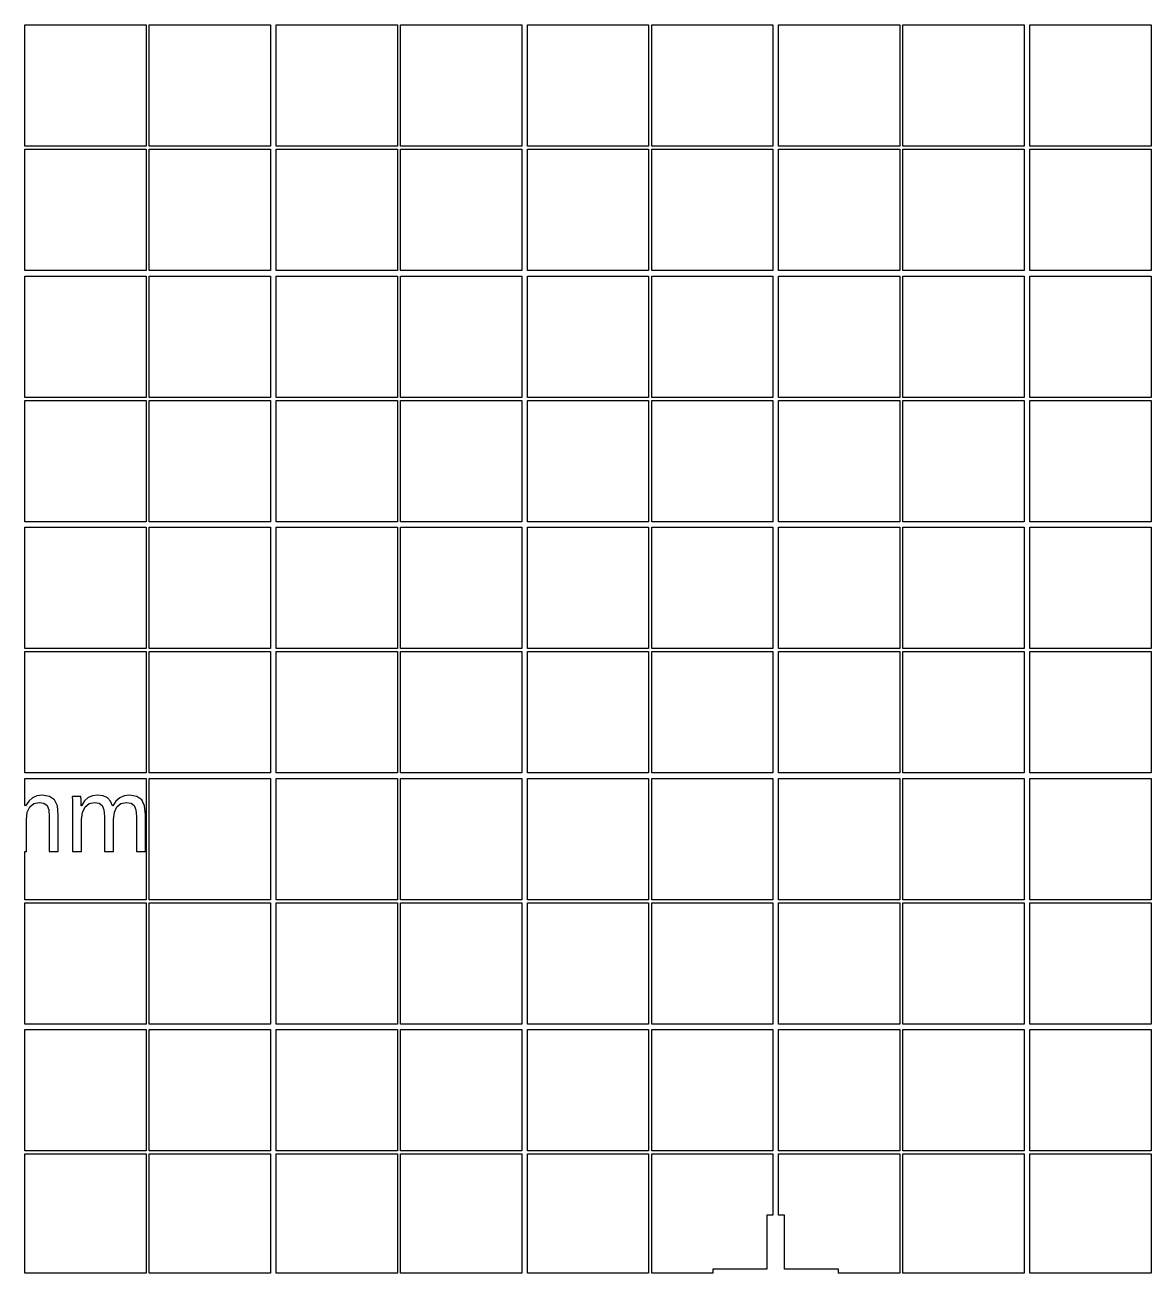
# Model space of a CAD drawing. Extents: x -185 to 185, y -185 to 185.
# Drawn here: x 50.11 to 94.94, y 0.2 to 49.89 of the extents above; entities that cross this region are included whole.
import ezdxf

# ---------------------------------------------------------------- set-up
doc = ezdxf.new("R2010")
doc.units = 0
doc.layers.get('0').update_dxf_attribs({"linetype": 'CONTINUOUS'})

msp = doc.modelspace()

# ---------------------------------------------------------------- linework, layer by layer
for points in [[(50.11, 49.89), (54.94, 49.89), (54.94, 45.06), (50.11, 45.06)], [(55.06, 49.89), (59.89, 49.89), (59.89, 45.06), (55.06, 45.06)], [(60.11, 49.89), (64.94, 49.89), (64.94, 45.06), (60.11, 45.06)], [(65.06, 49.89), (69.89, 49.89), (69.89, 45.06), (65.06, 45.06)], [(70.11, 49.89), (74.94, 49.89), (74.94, 45.06), (70.11, 45.06)], [(75.06, 49.89), (79.89, 49.89), (79.89, 45.06), (75.06, 45.06)], [(80.11, 49.89), (84.94, 49.89), (84.94, 45.06), (80.11, 45.06)], [(85.06, 49.89), (89.89, 49.89), (89.89, 45.06), (85.06, 45.06)], [(90.11, 49.89), (94.94, 49.89), (94.94, 45.06), (90.11, 45.06)], [(50.11, 44.94), (54.94, 44.94), (54.94, 40.11), (50.11, 40.11)], [(55.06, 44.94), (59.89, 44.94), (59.89, 40.11), (55.06, 40.11)], [(60.11, 44.94), (64.94, 44.94), (64.94, 40.11), (60.11, 40.11)], [(65.06, 44.94), (69.89, 44.94), (69.89, 40.11), (65.06, 40.11)], [(70.11, 44.94), (74.94, 44.94), (74.94, 40.11), (70.11, 40.11)], [(75.06, 44.94), (79.89, 44.94), (79.89, 40.11), (75.06, 40.11)], [(80.11, 44.94), (84.94, 44.94), (84.94, 40.11), (80.11, 40.11)], [(85.06, 44.94), (89.89, 44.94), (89.89, 40.11), (85.06, 40.11)], [(90.11, 44.94), (94.94, 44.94), (94.94, 40.11), (90.11, 40.11)], [(50.11, 39.89), (54.94, 39.89), (54.94, 35.06), (50.11, 35.06)], [(55.06, 39.89), (59.89, 39.89), (59.89, 35.06), (55.06, 35.06)], [(60.11, 39.89), (64.94, 39.89), (64.94, 35.06), (60.11, 35.06)], [(65.06, 39.89), (69.89, 39.89), (69.89, 35.06), (65.06, 35.06)], [(70.11, 39.89), (74.94, 39.89), (74.94, 35.06), (70.11, 35.06)], [(75.06, 39.89), (79.89, 39.89), (79.89, 35.06), (75.06, 35.06)], [(80.11, 39.89), (84.94, 39.89), (84.94, 35.06), (80.11, 35.06)], [(85.06, 39.89), (89.89, 39.89), (89.89, 35.06), (85.06, 35.06)], [(90.11, 39.89), (94.94, 39.89), (94.94, 35.06), (90.11, 35.06)], [(50.11, 34.94), (54.94, 34.94), (54.94, 30.11), (50.11, 30.11)], [(55.06, 34.94), (59.89, 34.94), (59.89, 30.11), (55.06, 30.11)], [(60.11, 34.94), (64.94, 34.94), (64.94, 30.11), (60.11, 30.11)], [(65.06, 34.94), (69.89, 34.94), (69.89, 30.11), (65.06, 30.11)], [(70.11, 34.94), (74.94, 34.94), (74.94, 30.11), (70.11, 30.11)], [(75.06, 34.94), (79.89, 34.94), (79.89, 30.11), (75.06, 30.11)], [(80.11, 34.94), (84.94, 34.94), (84.94, 30.11), (80.11, 30.11)], [(85.06, 34.94), (89.89, 34.94), (89.89, 30.11), (85.06, 30.11)], [(90.11, 34.94), (94.94, 34.94), (94.94, 30.11), (90.11, 30.11)], [(50.11, 29.89), (54.94, 29.89), (54.94, 25.06), (50.11, 25.06)], [(55.06, 29.89), (59.89, 29.89), (59.89, 25.06), (55.06, 25.06)], [(60.11, 29.89), (64.94, 29.89), (64.94, 25.06), (60.11, 25.06)], [(65.06, 29.89), (69.89, 29.89), (69.89, 25.06), (65.06, 25.06)], [(70.11, 29.89), (74.94, 29.89), (74.94, 25.06), (70.11, 25.06)], [(75.06, 29.89), (79.89, 29.89), (79.89, 25.06), (75.06, 25.06)], [(80.11, 29.89), (84.94, 29.89), (84.94, 25.06), (80.11, 25.06)], [(85.06, 29.89), (89.89, 29.89), (89.89, 25.06), (85.06, 25.06)], [(90.11, 29.89), (94.94, 29.89), (94.94, 25.06), (90.11, 25.06)], [(50.11, 24.94), (54.94, 24.94), (54.94, 20.11), (50.11, 20.11)], [(55.06, 24.94), (59.89, 24.94), (59.89, 20.11), (55.06, 20.11)], [(60.11, 24.94), (64.94, 24.94), (64.94, 20.11), (60.11, 20.11)], [(65.06, 24.94), (69.89, 24.94), (69.89, 20.11), (65.06, 20.11)], [(70.11, 24.94), (74.94, 24.94), (74.94, 20.11), (70.11, 20.11)], [(75.06, 24.94), (79.89, 24.94), (79.89, 20.11), (75.06, 20.11)], [(80.11, 24.94), (84.94, 24.94), (84.94, 20.11), (80.11, 20.11)], [(85.06, 24.94), (89.89, 24.94), (89.89, 20.11), (85.06, 20.11)], [(90.11, 24.94), (94.94, 24.94), (94.94, 20.11), (90.11, 20.11)], [(50.11, 16.9776), (50.1668, 16.9776), (50.1668, 18.2531), (50.2001, 18.5433), (50.3, 18.7587), (50.46, 18.8922), (50.6733, 18.9367), (50.8661, 18.9062), (50.9887, 18.8146), (51.0543, 18.6432), (51.0762, 18.3732), (51.0762, 16.9776), (51.4382, 16.9776), (51.4382, 18.4444), (51.4004, 18.7994), (51.2867, 19.0384), (51.0896, 19.1742), (50.8015, 19.2195), (50.5887, 19.1951), (50.4099, 19.1218), (50.2601, 18.9932), (50.1342, 18.8024), (50.1281, 18.8024), (50.11, 18.8455), (50.11, 19.89), (54.94, 19.89), (54.94, 15.06), (50.11, 15.06)], [(55.06, 19.89), (59.89, 19.89), (59.89, 15.06), (55.06, 15.06)], [(60.11, 19.89), (64.94, 19.89), (64.94, 15.06), (60.11, 15.06)], [(65.06, 19.89), (69.89, 19.89), (69.89, 15.06), (65.06, 15.06)], [(70.11, 19.89), (74.94, 19.89), (74.94, 15.06), (70.11, 15.06)], [(75.06, 19.89), (79.89, 19.89), (79.89, 15.06), (75.06, 15.06)], [(80.11, 19.89), (84.94, 19.89), (84.94, 15.06), (80.11, 15.06)], [(85.06, 19.89), (89.89, 19.89), (89.89, 15.06), (85.06, 15.06)], [(90.11, 19.89), (94.94, 19.89), (94.94, 15.06), (90.11, 15.06)], [(52.3662, 18.2531), (52.4003, 18.542), (52.5025, 18.7577), (52.6632, 18.8919), (52.8727, 18.9367), (53.0655, 18.9062), (53.1881, 18.8146), (53.2537, 18.6432), (53.2755, 18.3732), (53.2755, 16.9776), (53.6377, 16.9776), (53.6377, 18.2531), (53.671, 18.5433), (53.7709, 18.7587), (53.9309, 18.8922), (54.1442, 18.9367), (54.337, 18.9062), (54.4596, 18.8146), (54.5252, 18.6432), (54.547, 18.3732), (54.547, 16.9776), (54.9091, 16.9776), (54.9091, 18.4444), (54.8712, 18.7994), (54.7576, 19.0384), (54.5605, 19.1742), (54.2724, 19.2195), (54.0595, 19.1951), (53.8808, 19.1218), (53.731, 18.9932), (53.6051, 18.8024), (53.599, 18.8024), (53.5199, 18.9906), (53.3966, 19.1198), (53.2249, 19.1945), (53.0009, 19.2195), (52.798, 19.1966), (52.6286, 19.1279), (52.4847, 19.0008), (52.3581, 18.8024), (52.3519, 18.8024), (52.3481, 18.9375), (52.3448, 19.0211), (52.342, 19.0758), (52.3397, 19.1239), (52.3377, 19.16), (52.3357, 19.1788), (51.9898, 19.1788), (51.999, 19.0186), (52.002, 18.7088), (52.002, 16.9776), (52.3662, 16.9776)], [(50.11, 14.94), (54.94, 14.94), (54.94, 10.11), (50.11, 10.11)], [(55.06, 14.94), (59.89, 14.94), (59.89, 10.11), (55.06, 10.11)], [(60.11, 14.94), (64.94, 14.94), (64.94, 10.11), (60.11, 10.11)], [(65.06, 14.94), (69.89, 14.94), (69.89, 10.11), (65.06, 10.11)], [(70.11, 14.94), (74.94, 14.94), (74.94, 10.11), (70.11, 10.11)], [(75.06, 14.94), (79.89, 14.94), (79.89, 10.11), (75.06, 10.11)], [(80.11, 14.94), (84.94, 14.94), (84.94, 10.11), (80.11, 10.11)], [(85.06, 14.94), (89.89, 14.94), (89.89, 10.11), (85.06, 10.11)], [(90.11, 14.94), (94.94, 14.94), (94.94, 10.11), (90.11, 10.11)], [(50.11, 9.89), (54.94, 9.89), (54.94, 5.06), (50.11, 5.06)], [(55.06, 9.89), (59.89, 9.89), (59.89, 5.06), (55.06, 5.06)], [(60.11, 9.89), (64.94, 9.89), (64.94, 5.06), (60.11, 5.06)], [(65.06, 9.89), (69.89, 9.89), (69.89, 5.06), (65.06, 5.06)], [(70.11, 9.89), (74.94, 9.89), (74.94, 5.06), (70.11, 5.06)], [(75.06, 9.89), (79.89, 9.89), (79.89, 5.06), (75.06, 5.06)], [(80.11, 9.89), (84.94, 9.89), (84.94, 5.06), (80.11, 5.06)], [(85.06, 9.89), (89.89, 9.89), (89.89, 5.06), (85.06, 5.06)], [(90.11, 9.89), (94.94, 9.89), (94.94, 5.06), (90.11, 5.06)], [(50.11, 4.94), (54.94, 4.94), (54.94, 0.2), (50.11, 0.2)], [(55.06, 4.94), (59.89, 4.94), (59.89, 0.2), (55.06, 0.2)], [(60.11, 4.94), (64.94, 4.94), (64.94, 0.2), (60.11, 0.2)], [(65.06, 4.94), (69.89, 4.94), (69.89, 0.2), (65.06, 0.2)], [(70.11, 4.94), (74.94, 4.94), (74.94, 0.2), (70.11, 0.2)], [(75.06, 4.94), (79.89, 4.94), (79.89, 2.5), (79.65, 2.5), (79.65, 0.35), (77.5, 0.35), (77.5, 0.2), (75.06, 0.2)], [(82.5, 0.35), (80.35, 0.35), (80.35, 2.5), (80.11, 2.5), (80.11, 4.94), (84.94, 4.94), (84.94, 0.2), (82.5, 0.2)], [(85.06, 4.94), (89.89, 4.94), (89.89, 0.2), (85.06, 0.2)], [(90.11, 4.94), (94.94, 4.94), (94.94, 0.2), (90.11, 0.2)]]:
    msp.add_lwpolyline(points, close=True)

doc.saveas('drawing.dxf')
